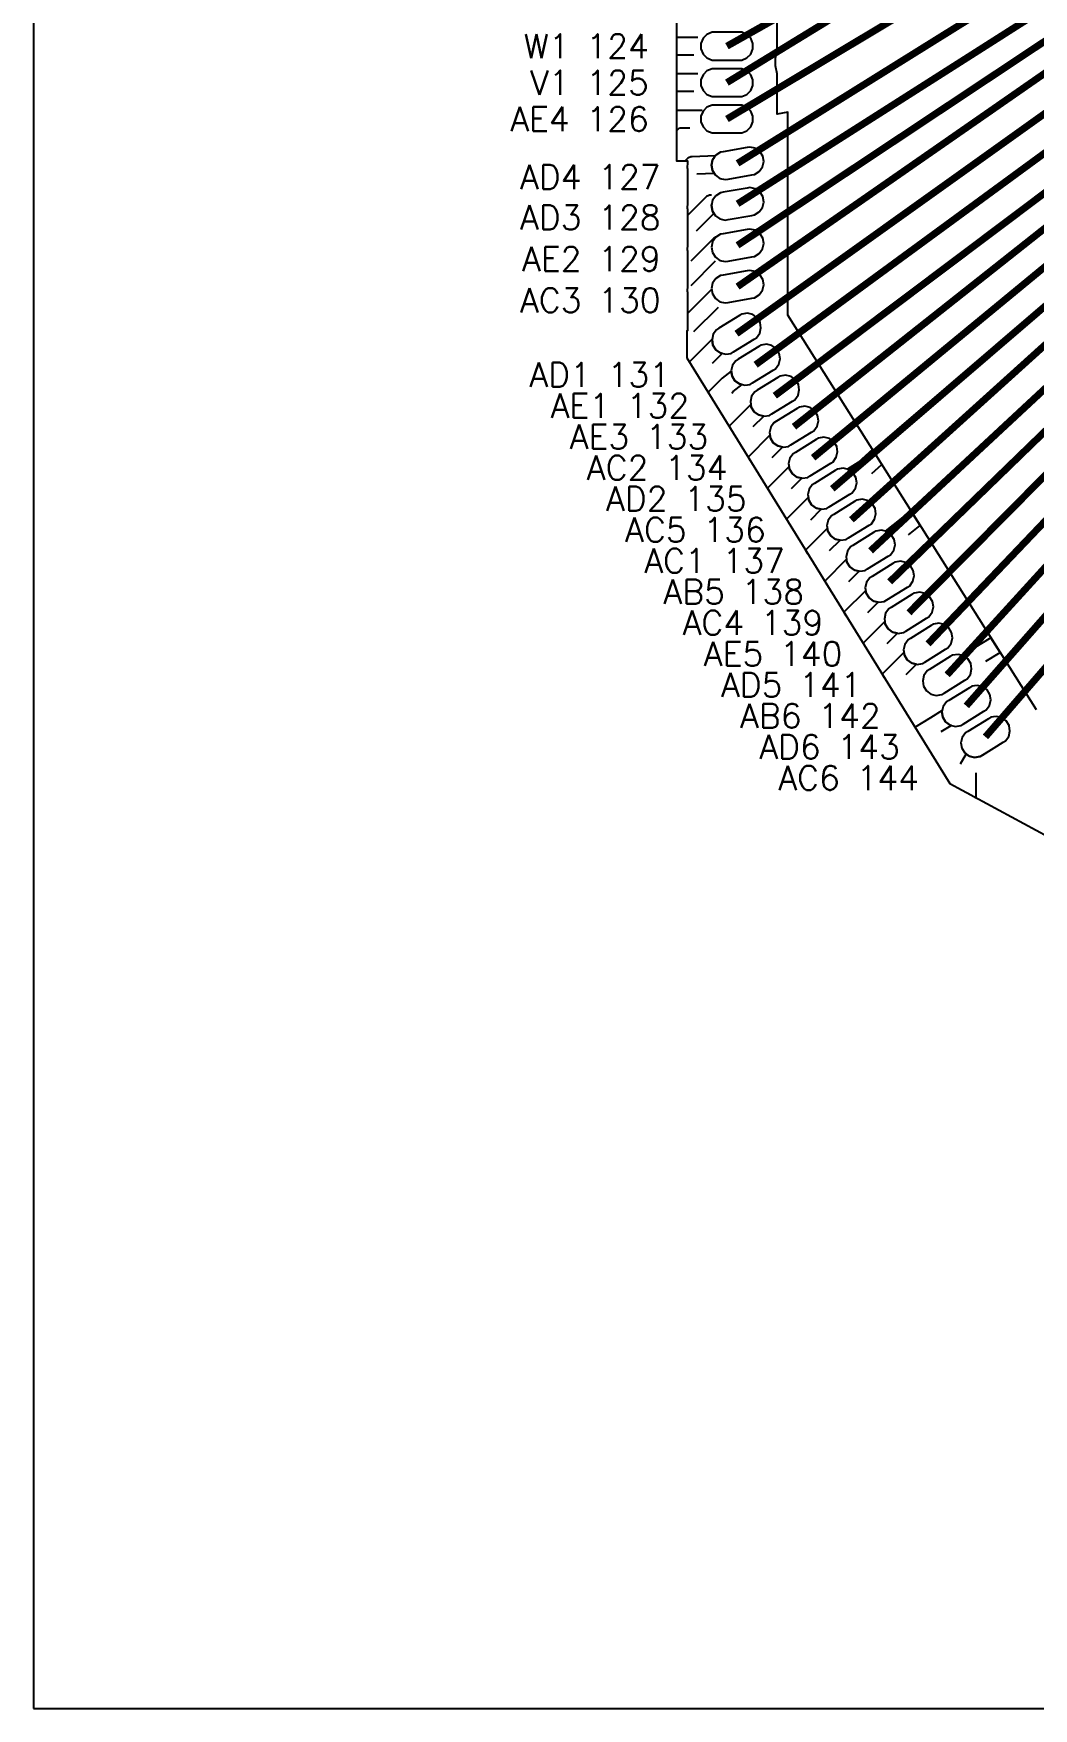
# Model space of a CAD drawing. Extents: x -8.5 to 8.5, y -8.5 to 8.5.
# Drawn here: x -8.5 to -5.619, y -8.5 to -3.672 of the extents above; entities that cross this region are included whole.
import ezdxf
from ezdxf.enums import TextEntityAlignment as Align

# ---------------------------------------------------------------- set-up
doc = ezdxf.new("R2010")
doc.units = 0
doc.header["$MEASUREMENT"] = 0
doc.linetypes.add('DASHED', pattern=[0.03, 0.015, -0.015])
for name, color, linetype in [('COPPER', 40, 'CONTINUOUS'), ('DIE_TEXT_1', 5, 'CONTINUOUS'), ('FINGER_PAD_1', 7, 'CONTINUOUS'), ('FINGER_TEXT_1', 4, 'CONTINUOUS'), ('TOPSOLDERMASK', 4, 'CONTINUOUS'), ('WIRE_TIER_2', 1, 'CONTINUOUS'), ('WIRE_TIER_3', 6, 'CONTINUOUS')]:
    doc.layers.add(name, color=color, linetype=linetype)
doc.styles.add('FONT0', font='romans', dxfattribs={"height": 1})

# ---------------------------------------------------------------- blocks, each defined once
blk = doc.blocks.new('FINGER-100X250OBR_1')
at = {"layer": 'FINGER_PAD_1', "flags": 128}
blk.add_lwpolyline([(0.00795, 0.07499), (-0.00795, 0.07499), (-0.02265, 0.0689), (-0.0339, 0.05765), (-0.03999, 0.04295), (-0.04, 0.035), (-0.04, -0.035), (-0.03999, -0.04295), (-0.0339, -0.05765), (-0.02265, -0.0689), (-0.00795, -0.07499), (0.00795, -0.07499), (0.02265, -0.0689), (0.0339, -0.05765), (0.03999, -0.04295), (0.04, -0.035), (0.04, 0.035), (0.03999, 0.04295), (0.0339, 0.05765), (0.02265, 0.0689)], close=True, dxfattribs=at)

msp = doc.modelspace()

# ---------------------------------------------------------------- linework, layer by layer
at = {"layer": 'COPPER', "linetype": 'DASHED', "ltscale": 2, "flags": 128}
for points in [[(-6.64708, -3.68327), (-6.64708, -3.73327), (-6.56863, -3.73326), (-6.57097, -3.73092), (-6.57706, -3.71622), (-6.57706, -3.70032), (-6.57097, -3.68562), (-6.56863, -3.68328)], [(-6.64708, -3.78832), (-6.64709, -3.83832), (-6.56864, -3.83831), (-6.57098, -3.83597), (-6.57707, -3.82127), (-6.57707, -3.80537), (-6.57098, -3.79067), (-6.56864, -3.78833)], [(-6.64709, -3.89337), (-6.64709, -3.95199), (-6.63848, -3.94337), (-6.56865, -3.94336), (-6.57099, -3.94102), (-6.57708, -3.92632), (-6.57708, -3.91042), (-6.57099, -3.89572), (-6.56865, -3.89338)], [(-6.53501, -4.02404), (-6.60205, -4.02719), (-6.60205, -4.02723), (-6.60334, -4.02729), (-6.60576, -4.02765), (-6.60814, -4.02824), (-6.61045, -4.02907), (-6.61267, -4.03012), (-6.61477, -4.03138), (-6.61674, -4.03284), (-6.61856, -4.03449), (-6.62244, -4.03837), (-6.61589, -4.03837), (-6.61589, -4.04276), (-6.61625, -4.05961), (-6.61589, -4.06167), (-6.61589, -4.1025), (-6.59006, -4.07667), (-6.53921, -4.07428), (-6.54389, -4.06693), (-6.54665, -4.05127), (-6.54321, -4.03574)], [(-6.54693, -4.13771), (-6.54693, -4.13772), (-6.54938, -4.13784), (-6.5518, -4.1382), (-6.55418, -4.13879), (-6.55649, -4.13962), (-6.55871, -4.14067), (-6.56081, -4.14193), (-6.56278, -4.14339), (-6.5646, -4.14504), (-6.5647, -4.14515), (-6.6159, -4.19635), (-6.6159, -4.26701), (-6.53944, -4.19055), (-6.54389, -4.18356), (-6.54665, -4.1679), (-6.54321, -4.15237), (-6.53408, -4.13934), (-6.53152, -4.13771)], [(-6.53416, -4.25903), (-6.53463, -4.2592), (-6.53685, -4.26025), (-6.53895, -4.26151), (-6.54092, -4.26297), (-6.54274, -4.26462), (-6.54284, -4.26473), (-6.6159, -4.33779), (-6.61591, -4.39922), (-6.61611, -4.40867), (-6.52868, -4.32123), (-6.53534, -4.31656), (-6.54389, -4.30314), (-6.54665, -4.28748), (-6.54321, -4.27195)], [(-6.54615, -4.40948), (-6.61592, -4.47924), (-6.61592, -4.52879), (-6.6172, -4.52906), (-6.6172, -4.5512), (-6.51293, -4.44692), (-6.52231, -4.44484), (-6.53534, -4.43571), (-6.54389, -4.42229)], [(-6.54457, -4.55244), (-6.61029, -4.61815), (-6.58332, -4.66185), (-6.51544, -4.59397), (-6.52116, -4.59261), (-6.53406, -4.5833), (-6.54242, -4.56976), (-6.54496, -4.55407)], [(-6.48949, -4.64524), (-6.51535, -4.66498), (-6.51533, -4.665), (-6.51605, -4.66553), (-6.51787, -4.66718), (-6.55631, -4.70562), (-6.52934, -4.74933), (-6.48369, -4.70368), (-6.45782, -4.68393), (-6.46598, -4.682), (-6.47888, -4.67269), (-6.48724, -4.65915)], [(-6.43324, -4.74131), (-6.49573, -4.8038), (-6.46877, -4.8475), (-6.39614, -4.77487), (-6.41081, -4.77139), (-6.42371, -4.76208), (-6.43207, -4.74854)], [(-6.37819, -4.8299), (-6.44092, -4.89263), (-6.41395, -4.93633), (-6.34171, -4.86408), (-6.35563, -4.86078), (-6.36853, -4.85147), (-6.37689, -4.83793)], [(-6.08298, -4.87126), (-6.12345, -4.90842), (-6.15501, -4.92789), (-6.15181, -4.92865), (-6.13891, -4.93796), (-6.13055, -4.9515), (-6.12801, -4.96719), (-6.12878, -4.97042), (-6.09513, -4.94966), (-6.09514, -4.94964), (-6.09436, -4.94917), (-6.09239, -4.94771), (-6.09136, -4.94677), (-6.09133, -4.9468), (-6.0559, -4.91425)], [(-6.32293, -4.91976), (-6.38554, -4.98237), (-6.35857, -5.02608), (-6.28607, -4.95358), (-6.30045, -4.95017), (-6.31335, -4.94086), (-6.32171, -4.92732)], [(-6.26768, -5.00963), (-6.33016, -5.07212), (-6.30319, -5.11582), (-6.23045, -5.04308), (-6.24527, -5.03957), (-6.25817, -5.03026), (-6.26653, -5.01672)], [(-5.972, -5.04744), (-6.04565, -5.10644), (-6.04146, -5.10743), (-6.02856, -5.11674), (-6.0202, -5.13028), (-6.01766, -5.14597), (-6.01827, -5.14854), (-5.9452, -5.09)], [(-6.21267, -5.098), (-6.27545, -5.16078), (-6.24849, -5.20448), (-6.17625, -5.13224), (-6.1901, -5.12896), (-6.203, -5.11965), (-6.21136, -5.10611)], [(-6.15752, -5.18723), (-6.22035, -5.25007), (-6.19338, -5.29377), (-6.12121, -5.2216), (-6.13492, -5.21835), (-6.14782, -5.20904), (-6.15618, -5.1955)], [(-6.1023, -5.27686), (-6.16508, -5.33964), (-6.13812, -5.38334), (-6.06582, -5.31104), (-6.07974, -5.30774), (-6.09264, -5.29843), (-6.101, -5.28489)], [(-6.04712, -5.36624), (-6.10992, -5.42904), (-6.08295, -5.47274), (-6.01065, -5.40043), (-6.02456, -5.39714), (-6.03746, -5.38783), (-6.04582, -5.37429)], [(-5.99195, -5.45564), (-6.05475, -5.51844), (-6.02779, -5.56214), (-5.95548, -5.48983), (-5.96939, -5.48653), (-5.98229, -5.47722), (-5.99065, -5.46368)], [(-5.74151, -5.41337), (-5.79029, -5.44347), (-5.79028, -5.44349), (-5.79029, -5.4435), (-5.7903, -5.44348), (-5.82395, -5.46424), (-5.82075, -5.465), (-5.80785, -5.47431), (-5.79949, -5.48785), (-5.79695, -5.50354), (-5.79772, -5.50677), (-5.76407, -5.48601), (-5.76408, -5.48599), (-5.76406, -5.48601), (-5.71487, -5.45566)], [(-5.88206, -5.62354), (-5.91571, -5.6443), (-5.9157, -5.64432), (-5.91571, -5.64433), (-5.91572, -5.64431), (-5.96016, -5.67173), (-5.93392, -5.71426), (-5.88949, -5.68684), (-5.8895, -5.68682), (-5.88948, -5.68684), (-5.85582, -5.66607), (-5.85903, -5.66531), (-5.87193, -5.656), (-5.88029, -5.64246), (-5.88283, -5.62677)], [(-5.75349, -5.74399), (-5.7659, -5.75165), (-5.77267, -5.75583), (-5.78836, -5.75837), (-5.80385, -5.7547), (-5.81301, -5.74809), (-5.83054, -5.77949), (-5.83053, -5.77949), (-5.83077, -5.77989), (-5.83182, -5.78211), (-5.83265, -5.78442), (-5.83324, -5.7868), (-5.8336, -5.78922), (-5.83372, -5.79167), (-5.83373, -5.79167), (-5.83373, -5.84797), (-5.78374, -5.87502), (-5.78373, -5.79815)]]:
    msp.add_lwpolyline(points, close=True, dxfattribs=at)
at = {"layer": 'DIE_TEXT_1'}
msp.add_lwpolyline([(-8.5, -8.5), (8.5, -8.5), (8.5, 8.5), (-8.5, 8.5), (-8.5, -8.5)], dxfattribs=at)
at = {"layer": 'TOPSOLDERMASK', "flags": 128}
for points in [[(-6.6466, 3.82778), (-6.6471, -4.03837), (-6.61589, -4.03837), (-6.61589, -4.04276), (-6.61625, -4.05961), (-6.61589, -4.06167), (-6.61589, -4.15975), (-6.61625, -4.17624), (-6.6159, -4.17825), (-6.6159, -4.2797), (-6.61625, -4.29582), (-6.6159, -4.29779), (-6.61591, -4.39922), (-6.61625, -4.41497), (-6.61591, -4.41689), (-6.61592, -4.52879), (-6.6172, -4.52906), (-6.6172, -4.60695), (-5.86027, -5.83361), (-4.36774, -6.64124)], [(-5.6105, -5.62135), (-6.32696, -4.48393), (-6.32695, -4.40476), (-6.32659, -4.38791), (-6.32695, -4.38585), (-6.32695, -4.28524), (-6.32659, -4.26876), (-6.32694, -4.26675), (-6.32694, -4.16529), (-6.32659, -4.14918), (-6.32694, -4.14721), (-6.32693, -4.0483), (-6.32659, -4.03255), (-6.32693, -4.03063), (-6.32692, -3.89874), (-6.35709, -3.90406), (-6.35708, -3.78827), (-6.36165, -3.76533), (-6.36165, -3.74307), (-6.35708, -3.72008), (-6.35708, -3.70789), (-6.35706, -3.40033)]]:
    msp.add_lwpolyline(points, dxfattribs=at)
at = {"layer": 'WIRE_TIER_2', "const_width": 0.0203}
for points in [[(-3.86275, -2.1973), (-6.50208, -3.81332)], [(-3.86086, -2.5473), (-6.47142, -4.28229)], [(-3.86086, -2.8673), (-6.3089, -4.80532)], [(-3.86086, -2.9773), (-6.19854, -4.98411)], [(-3.86086, -3.09115), (-6.08819, -5.16289)], [(-3.86086, -3.205), (-5.97783, -5.34168)], [(-3.86086, -3.31885), (-5.86748, -5.52046)]]:
    msp.add_lwpolyline(points, dxfattribs=at)
at = {"layer": 'WIRE_TIER_3', "const_width": 0.0203}
for points in [[(-3.74775, -2.1573), (-6.50207, -3.70827)], [(-3.74586, -2.2673), (-6.50209, -3.91837)], [(-3.74586, -2.3473), (-6.47142, -4.04608)], [(-3.74586, -2.4273), (-6.47142, -4.16271)], [(-3.74586, -2.5073), (-6.47142, -4.40144)], [(-3.74586, -2.5873), (-6.47443, -4.53715)], [(-3.74586, -2.6673), (-6.41925, -4.62654)], [(-3.74586, -2.7473), (-6.36408, -4.71593)], [(-3.74586, -2.8273), (-6.25372, -4.89471)], [(-3.74586, -2.9073), (-6.14337, -5.0735)], [(-3.74586, -3.03422), (-6.03301, -5.25228)], [(-3.74586, -3.14807), (-5.92266, -5.43107)], [(-3.74586, -3.26192), (-5.8123, -5.60985)], [(-3.74586, -3.37577), (-5.75712, -5.69924)]]:
    msp.add_lwpolyline(points, dxfattribs=at)

# ---------------------------------------------------------------- block references
at = {"layer": 'FINGER_PAD_1'}
for p, rotation in [((-6.50207, -3.70827), 89.99600000000002), ((-6.50208, -3.81332), 89.99600000000002), ((-6.50209, -3.91837), 89.99600000000002), ((-6.47142, -4.04608), 100), ((-6.47142, -4.16271), 100), ((-6.47142, -4.28229), 100), ((-6.47142, -4.40144), 100), ((-6.47443, -4.53715), 121.685), ((-6.41925, -4.62654), 121.685), ((-6.36408, -4.71593), 121.685), ((-6.3089, -4.80532), 121.685), ((-6.25372, -4.89471), 121.685), ((-6.19854, -4.98411), 121.685), ((-6.14337, -5.0735), 121.685), ((-6.08819, -5.16289), 121.685), ((-6.03301, -5.25228), 121.685), ((-5.97783, -5.34168), 121.685), ((-5.92266, -5.43107), 121.685), ((-5.86748, -5.52046), 121.685), ((-5.8123, -5.60985), 121.685), ((-5.75712, -5.69924), 121.685)]:
    msp.add_blockref('FINGER-100X250OBR_1', p, dxfattribs=dict(at, rotation=rotation))

# ---------------------------------------------------------------- texts
at = {"layer": 'FINGER_TEXT_1', "style": 'FONT0'}
for s, p in [('W1 124', (-6.72707, -3.70827)), ('V1 125', (-6.72708, -3.81332)), ('AE4 126', (-6.72709, -3.91837)), ('AD4 127', (-6.693, -4.08516)), ('AD3 128', (-6.693, -4.20179)), ('AE2 129', (-6.693, -4.32137)), ('AC3 130', (-6.693, -4.44052)), ('AD1 131', (-6.66589, -4.65532)), ('AE1 132', (-6.61071, -4.74471)), ('AE3 133', (-6.55554, -4.8341)), ('AC2 134', (-6.50036, -4.92349)), ('AD2 135', (-6.44518, -5.01288)), ('AC5 136', (-6.39, -5.10228)), ('AC1 137', (-6.33483, -5.19167)), ('AB5 138', (-6.27965, -5.28106)), ('AC4 139', (-6.22447, -5.37045)), ('AE5 140', (-6.16929, -5.45985)), ('AD5 141', (-6.11412, -5.54924)), ('AB6 142', (-6.05894, -5.63863)), ('AD6 143', (-6.00376, -5.72802)), ('AC6 144', (-5.94858, -5.81741))]:
    msp.add_text(s, height=0.07, dxfattribs=at).set_placement(p, align=Align.MIDDLE_RIGHT)

doc.saveas('drawing.dxf')
